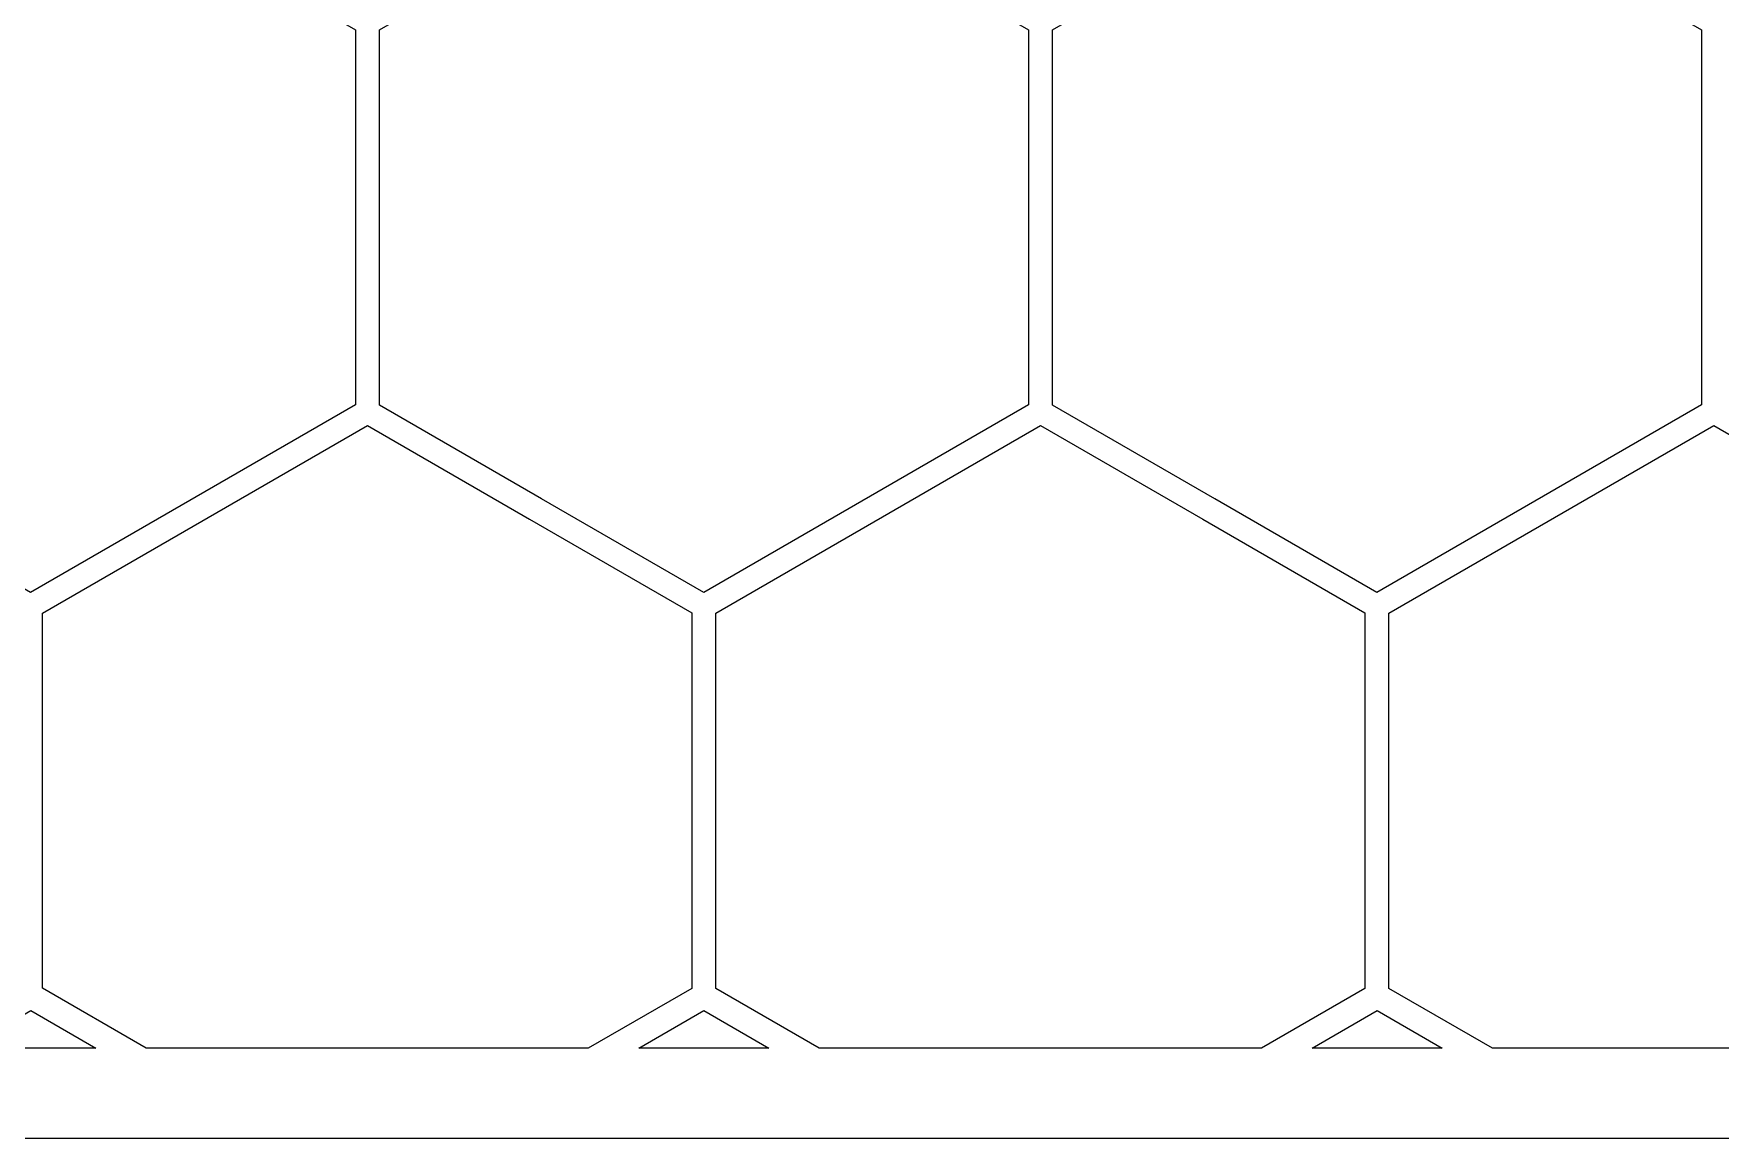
# Model space of a CAD drawing. Extents: x 40 to 2961, y -2960 to -39.
# Drawn here: x 1156 to 1848, y -2960 to -2507 of the extents above; entities that cross this region are included whole.
import ezdxf

# ---------------------------------------------------------------- set-up
doc = ezdxf.new("R2010")
doc.units = 0
doc.header["$MEASUREMENT"] = 0
doc.layers.add('Layer 1', color=7, linetype='Continuous')

msp = doc.modelspace()

# ---------------------------------------------------------------- linework, layer by layer
at = {"layer": 'Layer 1', "lineweight": 0}
for points in [[(40.13, -39.41), (40.13, -2960.04), (2960.77, -2960.04), (2960.77, -39.41), (40.13, -39.41)], [(1022.05, -2505.11), (1155.22, -2428.22), (1288.39, -2505.11), (1288.39, -2659.11), (1155.15, -2736.03), (1088.57, -2697.59), (1022.05, -2659.18), (1022.05, -2505.11)], [(1298.26, -2505.11), (1431.43, -2428.22), (1564.6, -2505.11), (1564.6, -2659.11), (1431.36, -2736.03), (1364.78, -2697.59), (1298.26, -2659.18), (1298.26, -2505.11)], [(1574.47, -2505.11), (1707.64, -2428.22), (1840.81, -2505.11), (1840.81, -2659.11), (1707.57, -2736.03), (1640.99, -2697.59), (1574.47, -2659.18), (1574.47, -2505.11)], [(1202.55, -2923.02), (1160.09, -2898.5), (1160.09, -2744.51), (1293.32, -2667.58), (1359.91, -2706.03), (1426.43, -2744.43), (1426.43, -2898.51), (1383.96, -2923.02), (1202.55, -2923.02)], [(1478.76, -2923.02), (1436.3, -2898.51), (1436.3, -2744.51), (1569.53, -2667.58), (1636.12, -2706.03), (1702.64, -2744.43), (1702.64, -2898.51), (1660.17, -2923.02), (1478.76, -2923.02)], [(1754.97, -2923.02), (1712.51, -2898.51), (1712.51, -2744.51), (1845.75, -2667.58), (1912.33, -2706.03), (1978.85, -2744.43), (1978.85, -2898.5), (1936.39, -2923.02), (1754.97, -2923.02)], [(1128.53, -2923.02), (1155.22, -2907.61), (1181.9, -2923.02), (1128.53, -2923.02)], [(1404.74, -2923.02), (1431.43, -2907.61), (1458.11, -2923.02), (1404.74, -2923.02)], [(1680.96, -2923.02), (1707.64, -2907.61), (1734.32, -2923.02), (1680.96, -2923.02)]]:
    msp.add_lwpolyline(points, dxfattribs=at)

doc.saveas('drawing.dxf')
